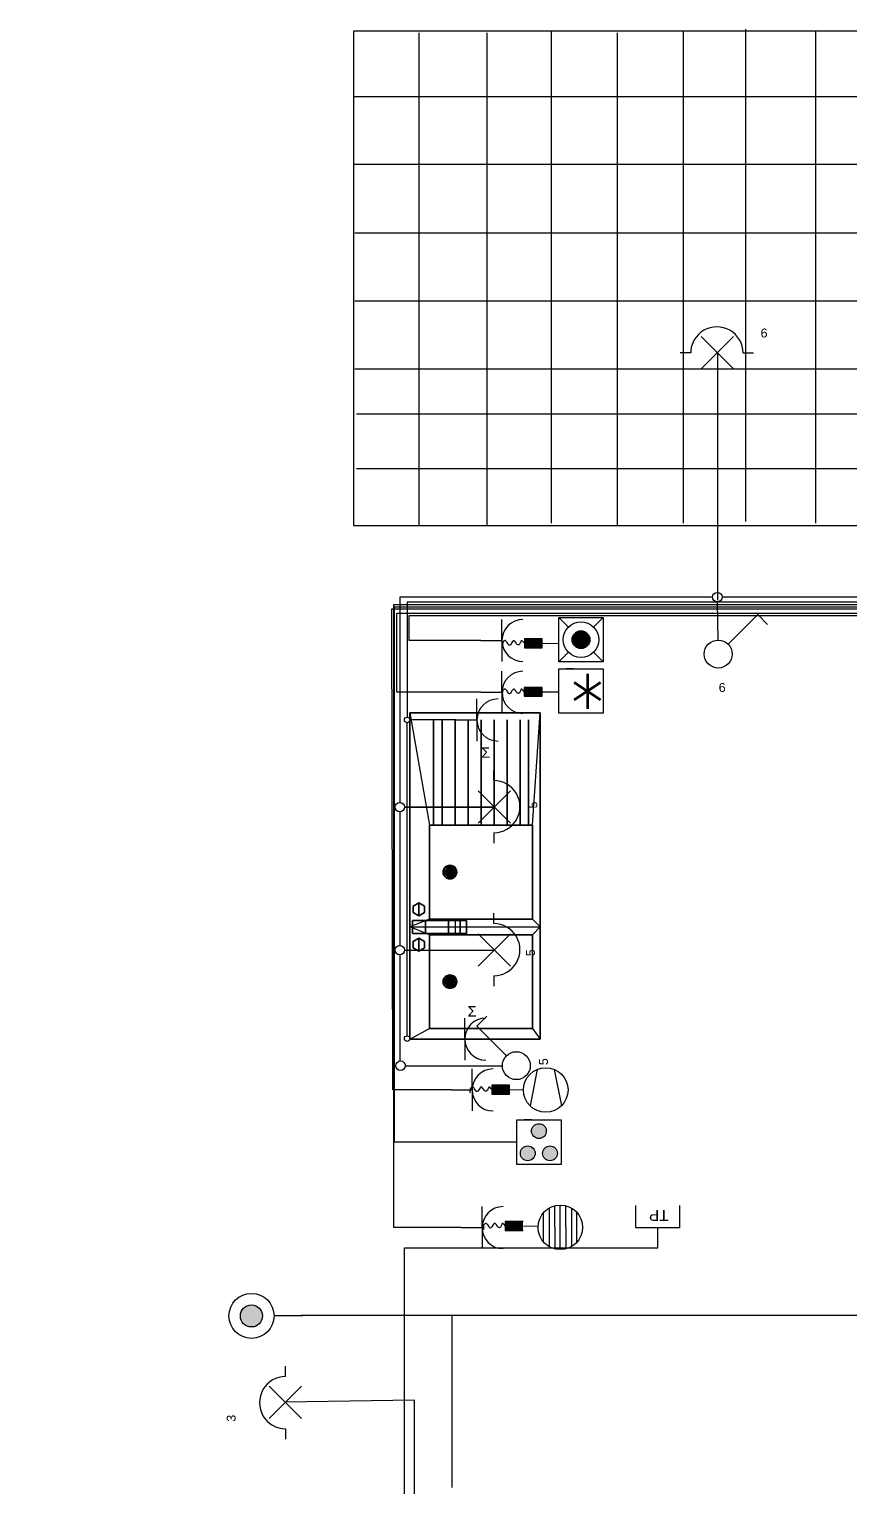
# Model space of a CAD drawing. Header units: millimetres. Extents: x 2744.1 to 2773.1, y 1487 to 1500.
# Drawn here: x 2754.21 to 2757.71, y 1493.23 to 1499.43 of the extents above; entities that cross this region are included whole.
import ezdxf

# ---------------------------------------------------------------- set-up
doc = ezdxf.new("R2010")
doc.units = ezdxf.units.MM
doc.linetypes.add('ACAD_ISO10W100', pattern=[18, 12, -3, 0, -3])
doc.linetypes.add('DASHDOT', pattern=[25.4, 12.7, -6.35, 0, -6.35])
for name, color, linetype in [('Γραμμές Κουδουνιών-Κλειδαριάς', 190, 'Continuous'), ('Γραμμές Λευκών Συσκευών', 1, 'Continuous'), ('Γραμμές Παροχή', 11, 'Continuous'), ('Γραμμές Ρευματοδοτών', 3, 'Continuous'), ('Γραμμές Τηλεφώνου', 30, 'DASHDOT'), ('Γραμμές Φωτισμού', 5, 'Continuous'), ('ΕΠΙΠΛΑ', 254, 'Continuous'), ('συμβολα', 254, 'Continuous')]:
    doc.layers.add(name, color=color, linetype=linetype)
doc.styles.get("Standard").update_dxf_attribs({"font": 'arial.ttf'})
doc.styles.add('TXT', font='romans.shx')
pattern_1 = [(0, (0, 0), (0, 6.985), [5.08, -1.905]), (90, (0, 0), (-6.985, 4e-16), [5.08, -1.905])]

msp = doc.modelspace()

# ---------------------------------------------------------------- hatches: boundary and pattern name
at = {"layer": 'Γραμμές Κουδουνιών-Κλειδαριάς', "ltscale": 2}
h = msp.add_hatch(color=256, dxfattribs=at)
h.dxf.hatch_style = 1
edge = h.paths.add_edge_path()
edge.add_arc((2755.1589, 1493.9601), 0.0469, 0, 360)
at = {"layer": 'Γραμμές Λευκών Συσκευών', "linetype": 'Continuous'}
msp.add_hatch(color=256, dxfattribs=at).paths.add_polyline_path([(2756.5212, 1496.8329, 1), (2756.5968, 1496.8329, 1)])
at = {"layer": 'Γραμμές Λευκών Συσκευών'}
for points in [[(2756.3183, 1496.8365), (2756.3183, 1496.7988), (2756.3939, 1496.7988), (2756.3939, 1496.8365)], [(2756.318, 1496.6305), (2756.318, 1496.5927), (2756.3936, 1496.5927), (2756.3936, 1496.6305)], [(2756.1803, 1494.9402), (2756.1803, 1494.9024), (2756.2559, 1494.9024), (2756.2559, 1494.9402)], [(2756.2375, 1494.3605), (2756.2375, 1494.3228), (2756.313, 1494.3228), (2756.313, 1494.3605)]]:
    msp.add_hatch(color=256, dxfattribs=at).paths.add_polyline_path(points)
h = msp.add_hatch(dxfattribs=at)
h.set_pattern_fill('ANGLE', color=3)
h.set_pattern_definition(pattern_1)
h.paths.add_polyline_path([(2759.6036, 1494.9594, 1), (2759.5799, 1494.9594, 1)])
h.paths.add_polyline_path([(2755.8316, 1495.1428, 0.810806), (2755.8089, 1495.138, 0.92603), (2755.8325, 1495.1362), (2755.8316, 1495.1362)])
h.paths.add_polyline_path([(2754.2144, 1492.6229, 1), (2754.2381, 1492.6229, 1)])
h.paths.add_polyline_path([(2755.7618, 1489.2149, 1), (2755.7216, 1489.2149, 1)])
h = msp.add_hatch(dxfattribs=at)
h.set_pattern_fill('ANGLE', color=5)
h.set_pattern_definition(pattern_1)
h.paths.add_polyline_path([(2755.7725, 1495.0231, 1), (2755.8127, 1495.0231, 1)])
at = {"layer": 'Γραμμές Λευκών Συσκευών', "linetype": 'Continuous'}
h = msp.add_hatch(color=256, dxfattribs=at)
h.paths.add_polyline_path([(2756.4117, 1494.7452, 1), (2756.3487, 1494.7452, 1)])
h.paths.add_polyline_path([(2756.4589, 1494.6507, 1), (2756.3959, 1494.6507, 1)])
h.paths.add_polyline_path([(2756.3014, 1494.6507, 1), (2756.3644, 1494.6507, 1)])
at = {"layer": 'Γραμμές Παροχή'}
h = msp.add_hatch(dxfattribs=at)
h.set_pattern_fill('ANGLE', color=3)
h.set_pattern_definition(pattern_1)
h.paths.add_polyline_path([(2755.8316, 1496.4967, 0.810806), (2755.8089, 1496.4919, 0.810806), (2755.8316, 1496.4872)])
at = {"layer": 'Γραμμές Τηλεφώνου'}
h = msp.add_hatch(dxfattribs=at)
h.set_pattern_fill('ANGLE', color=5)
h.set_pattern_definition(pattern_1)
h.paths.add_polyline_path([(2755.7689, 1496.1217, 1), (2755.8091, 1496.1217, 1)])
h = msp.add_hatch(dxfattribs=at)
h.set_pattern_fill('ANGLE', color=5)
h.set_pattern_definition(pattern_1)
h.paths.add_polyline_path([(2755.7689, 1495.5141, 1), (2755.8091, 1495.5141, 1)])
at = {"layer": 'Γραμμές Φωτισμού'}
h = msp.add_hatch(dxfattribs=at)
h.set_pattern_fill('ANGLE', color=5)
h.set_pattern_definition([(0, (-2.183, 2.9116), (0, 6.985), [5.08, -1.905]), (90, (-2.183, 2.9116), (-6.985, 4e-16), [5.08, -1.905])])
h.paths.add_polyline_path([(2757.1182, 1497.0138, 1), (2757.1584, 1497.0138, 1)])
h = msp.add_hatch(dxfattribs=at)
h.set_pattern_fill('ANGLE', color=5)
h.set_pattern_definition([(0, (-3.338, 2.155), (0, 6.985), [5.08, -1.905]), (90, (-3.338, 2.155), (-6.985, 4e-16), [5.08, -1.905])])
h.paths.add_polyline_path([(2755.7689, 1496.1217, 1), (2755.8091, 1496.1217, 1)])
h = msp.add_hatch(dxfattribs=at)
h.set_pattern_fill('ANGLE', color=5)
h.set_pattern_definition([(0, (-4.0855, 1.601), (0, 6.985), [5.08, -1.905]), (90, (-4.0855, 1.601), (-6.985, 4e-16), [5.08, -1.905])])
h.paths.add_polyline_path([(2755.8091, 1495.5141, 1), (2755.7689, 1495.5141, 1)])

# ---------------------------------------------------------------- linework, layer by layer
at = {"layer": 'Γραμμές Κουδουνιών-Κλειδαριάς'}
for p, q in [((2755.3768, 1493.9601), (2755.2547, 1493.9601)), ((2759.4438, 1493.9621), (2755.3683, 1493.9621)), ((2756.0107, 1493.9615), (2756.0107, 1493.2304))]:
    msp.add_line(p, q, dxfattribs=at)
for radius in [0.0958, 0.0469]:
    msp.add_circle((2755.1589, 1493.9601), radius, dxfattribs=at)
at = {"layer": 'Γραμμές Λευκών Συσκευών'}
for p, q in [((2755.7596, 1494.92), (2755.7549, 1496.9637, 8.358)), ((2755.7549, 1496.9637, 8.358), (2759.6538, 1496.9637, 8.358)), ((2755.7634, 1494.3363), (2755.7634, 1496.9822)), ((2755.7634, 1496.9822), (2759.6599, 1496.9822)), ((2755.7668, 1494.6979), (2755.7668, 1496.9721)), ((2755.7668, 1496.9721), (2759.6481, 1496.9721)), ((2755.7765, 1496.6093, -0.0668), (2755.7765, 1496.9453, -0.0668)), ((2755.7765, 1496.9453, -0.0668), (2759.6415, 1496.9453, -0.0668)), ((2755.8292, 1496.8294), (2755.8292, 1496.9358)), ((2755.8292, 1496.9358), (2759.6332, 1496.9358)), ((2756.223, 1496.8294), (2756.223, 1496.9188)), ((2755.9569, 1496.8294), (2755.8292, 1496.8294)), ((2756.1335, 1496.8294), (2756.223, 1496.8294)), ((2756.223, 1496.8294), (2756.223, 1496.7399)), ((2756.3939, 1496.8365, 0.3141), (2756.3183, 1496.8365, 0.3141)), ((2756.3183, 1496.8365, 0.3141), (2756.3183, 1496.7988, 0.3141)), ((2756.3939, 1496.7988, 0.3141), (2756.3939, 1496.8365, 0.3141)), ((2756.3183, 1496.7988, 0.3141), (2756.3939, 1496.7988, 0.3141)), ((2756.223, 1496.6093, -1.44), (2756.223, 1496.6988, -1.44)), ((2756.3936, 1496.6305, 1.7541), (2756.318, 1496.6305, 1.7541)), ((2756.318, 1496.6305, 1.7541), (2756.318, 1496.5927, 1.7541)), ((2756.3936, 1496.5927, 1.7541), (2756.3936, 1496.6305, 1.7541)), ((2755.9752, 1496.6093, -1.44), (2755.7765, 1496.6093, -0.0668)), ((2756.1335, 1496.6093, -1.44), (2756.223, 1496.6093, -1.44)), ((2756.223, 1496.6093, -1.44), (2756.223, 1496.5199, -1.44)), ((2756.318, 1496.5927, 1.7541), (2756.3936, 1496.5927, 1.7541)), ((2756.0962, 1494.92), (2756.0962, 1495.0094)), ((2755.8134, 1494.92), (2755.7596, 1494.92)), ((2756.0068, 1494.92), (2756.0962, 1494.92)), ((2756.0962, 1494.92), (2756.0962, 1494.8306)), ((2756.2559, 1494.9402, -1.1259), (2756.1803, 1494.9402, -1.1259)), ((2756.1803, 1494.9402, -1.1259), (2756.1803, 1494.9024, -1.1259)), ((2756.1803, 1494.9024, -1.1259), (2756.2559, 1494.9024, -1.1259)), ((2756.2559, 1494.9024, -1.1259), (2756.2559, 1494.9402, -1.1259)), ((2755.8399, 1494.6979), (2755.7668, 1494.6979)), ((2756.1387, 1494.3351), (2756.1387, 1494.4246)), ((2755.8561, 1494.3363), (2755.7634, 1494.3363)), ((2756.0493, 1494.3351), (2756.1387, 1494.3351)), ((2756.1387, 1494.3351), (2756.1387, 1494.2457)), ((2756.313, 1494.3605, 0.3141), (2756.2375, 1494.3605, 0.3141)), ((2756.2375, 1494.3605, 0.3141), (2756.2375, 1494.3228, 0.3141)), ((2756.2375, 1494.3228, 0.3141), (2756.313, 1494.3228, 0.3141))]:
    msp.add_line(p, q, dxfattribs=at)
at = {"layer": 'Γραμμές Λευκών Συσκευών', "linetype": 'Continuous'}
for p, q in [((2756.4645, 1496.9274, -1.44), (2756.6535, 1496.9274, -1.44)), ((2756.4645, 1496.7384, -1.44), (2756.4645, 1496.9274, -1.44)), ((2756.4645, 1496.9274, -1.44), (2756.5055, 1496.8863, -1.44)), ((2756.5905, 1496.9274, -1.44), (2756.622, 1496.9274, -1.44)), ((2756.6535, 1496.9274, -1.44), (2756.6124, 1496.8863, -1.44)), ((2756.6535, 1496.9274, -1.44), (2756.6535, 1496.7384, -1.44)), ((2756.4645, 1496.8329, -1.44), (2756.4645, 1496.8801, -1.44)), ((2756.4528, 1496.8163, 1.44), (2756.4528, 1496.8163, 1.44)), ((2756.4645, 1496.8329, -1.44), (2756.4645, 1496.8329, -1.44)), ((2756.4645, 1496.7384, -1.44), (2756.5055, 1496.7794, -1.44)), ((2756.6535, 1496.7384, -1.44), (2756.4645, 1496.7384, -1.44)), ((2756.6535, 1496.7384, -1.44), (2756.6124, 1496.7794, -1.44)), ((2756.4645, 1496.7095, -1.44), (2756.6535, 1496.7095, -1.44)), ((2756.4645, 1496.5205, -1.44), (2756.4645, 1496.7095, -1.44)), ((2756.5275, 1496.7095, -1.44), (2756.496, 1496.7095, -1.44)), ((2756.5905, 1496.7095, -1.44), (2756.622, 1496.7095, -1.44)), ((2756.6535, 1496.7095, -1.44), (2756.6535, 1496.5205, -1.44)), ((2756.4642, 1496.6268), (2756.4642, 1496.6268)), ((2756.4645, 1496.615, -1.44), (2756.4645, 1496.6623, -1.44)), ((2756.4645, 1496.615, -1.44), (2756.4645, 1496.615, -1.44)), ((2756.4525, 1496.6102, 2.88), (2756.4525, 1496.6102, 2.88)), ((2756.6535, 1496.5205, -1.44), (2756.4645, 1496.5205, -1.44)), ((2756.3148, 1494.92), (2756.3148, 1494.92)), ((2756.2857, 1494.7924), (2756.4747, 1494.7924)), ((2756.2857, 1494.6034), (2756.2857, 1494.7924)), ((2756.3487, 1494.7924), (2756.3172, 1494.7924)), ((2756.4117, 1494.7924), (2756.4432, 1494.7924)), ((2756.4747, 1494.7924), (2756.4747, 1494.6034)), ((2756.2857, 1494.6979), (2756.1901, 1494.6979)), ((2756.2857, 1494.6979), (2756.2857, 1494.7452)), ((2756.2857, 1494.6979), (2756.2857, 1494.6979)), ((2756.4747, 1494.6034), (2756.2857, 1494.6034)), ((2756.3765, 1494.3363), (2756.3765, 1494.3363)), ((2756.4298, 1494.3403, 1.44), (2756.4298, 1494.3403, 1.44))]:
    msp.add_line(p, q, dxfattribs=at)
at = {"layer": 'Γραμμές Λευκών Συσκευών', "ltscale": 0.3}
for p, q in [((2756.1335, 1496.8294), (2755.9569, 1496.8294)), ((2756.3939, 1496.8176, 0.3141), (2756.4645, 1496.8171, -1.44)), ((2756.1335, 1496.6093, -1.44), (2755.9752, 1496.6093, -1.44)), ((2756.3936, 1496.6116, 1.7541), (2756.4642, 1496.6111)), ((2756.0068, 1494.92), (2755.8134, 1494.92)), ((2756.2559, 1494.9213, -1.1259), (2756.3148, 1494.9208)), ((2756.1901, 1494.6979), (2755.8399, 1494.6979)), ((2756.471, 1494.2418), (2756.471, 1494.4308)), ((2756.0493, 1494.3351), (2755.8561, 1494.3363)), ((2756.3154, 1494.3417, 0.3141), (2756.3767, 1494.343))]:
    msp.add_line(p, q, dxfattribs=at)
at = {"layer": 'Γραμμές Λευκών Συσκευών', "linetype": 'ACAD_ISO10W100', "ltscale": 0.1}
for p, q in [((2756.3732, 1495.0073), (2756.3425, 1494.8532)), ((2756.4455, 1495.0073), (2756.4761, 1494.8532)), ((2756.4001, 1494.2738), (2756.4001, 1494.3988)), ((2756.4237, 1494.4181), (2756.4237, 1494.2544)), ((2756.4473, 1494.3364), (2756.4473, 1494.4278)), ((2756.4946, 1494.3375), (2756.4946, 1494.4278)), ((2756.5182, 1494.4181), (2756.5182, 1494.2544)), ((2756.5418, 1494.2737), (2756.5418, 1494.3988)), ((2756.4473, 1494.3364), (2756.4473, 1494.2448)), ((2756.4946, 1494.3375), (2756.4946, 1494.2448))]:
    msp.add_line(p, q, dxfattribs=at)
at = {"layer": 'Γραμμές Λευκών Συσκευών', "linetype": 'Continuous'}
for centre, radius in [((2756.559, 1496.8329, -1.44), 0.0756), ((2756.559, 1496.8329, -1.44), 0.0378), ((2756.4093, 1494.92), 0.0945), ((2756.3802, 1494.7452), 0.0315), ((2756.3329, 1494.6507), 0.0315), ((2756.4274, 1494.6507), 0.0315), ((2756.471, 1494.3363), 0.0945)]:
    msp.add_circle(centre, radius, dxfattribs=at)
at = {"layer": 'Γραμμές Λευκών Συσκευών'}
for centre in [(2756.3124, 1496.8294), (2756.3124, 1496.6093, -1.44), (2756.1857, 1494.92), (2756.2281, 1494.3351)]:
    msp.add_arc(centre, 0.0894, 90, 270, dxfattribs=at)
for points in [[(2756.3183, 1496.8176, 0.3141), (2756.3054, 1496.8283, 0.3141), (2756.3012, 1496.8192, 0.3141), (2756.2933, 1496.8107, 0.3141), (2756.283, 1496.8192, 0.3141), (2756.2729, 1496.8293, 0.3141), (2756.2631, 1496.8168, 0.3141), (2756.2552, 1496.8092, 0.3141), (2756.2449, 1496.8211, 0.3141), (2756.2349, 1496.8293, 0.3141), (2756.2262, 1496.8198, 0.3141), (2756.2262, 1496.8035, 0.3141)], [(2756.318, 1496.6116, 1.7541), (2756.3051, 1496.6223, 1.7541), (2756.3009, 1496.6132, 1.7541), (2756.293, 1496.6046, 1.7541), (2756.2827, 1496.6132, 1.7541), (2756.2726, 1496.6232, 1.7541), (2756.2628, 1496.6107, 1.7541), (2756.2549, 1496.6032, 1.7541), (2756.2446, 1496.615, 1.7541), (2756.2346, 1496.6232, 1.7541), (2756.2259, 1496.6138, 1.7541), (2756.2259, 1496.5974, 1.7541)], [(2756.1803, 1494.9213, -1.1259), (2756.1674, 1494.932, -1.1259), (2756.1632, 1494.9229, -1.1259), (2756.1553, 1494.9144, -1.1259), (2756.145, 1494.9229, -1.1259), (2756.1349, 1494.933, -1.1259), (2756.1251, 1494.9205, -1.1259), (2756.1172, 1494.9129, -1.1259), (2756.1069, 1494.9247, -1.1259), (2756.0969, 1494.933, -1.1259), (2756.0881, 1494.9235, -1.1259), (2756.0881, 1494.9072, -1.1259)], [(2756.2375, 1494.3417, 0.3141), (2756.2246, 1494.3523, 0.3141), (2756.2203, 1494.3433, 0.3141), (2756.2125, 1494.3347, 0.3141), (2756.2022, 1494.3433, 0.3141), (2756.192, 1494.3533, 0.3141), (2756.1822, 1494.3408, 0.3141), (2756.1744, 1494.3332, 0.3141), (2756.1641, 1494.3451, 0.3141), (2756.154, 1494.3533, 0.3141), (2756.1453, 1494.3439, 0.3141), (2756.1453, 1494.3275, 0.3141)]]:
    msp.add_spline(points, degree=3, dxfattribs=at)
at = {"layer": 'Γραμμές Ρευματοδοτών'}
for p, q in [((2755.8207, 1496.9933), (2759.5917, 1496.9933)), ((2755.8207, 1496.9933), (2755.8207, 1496.5038)), ((2756.1169, 1496.4919), (2756.1169, 1496.5814)), ((2756.0275, 1496.4919), (2755.8326, 1496.4919)), ((2756.0275, 1496.4919), (2756.1169, 1496.4919)), ((2756.1169, 1496.4919), (2756.1169, 1496.4025)), ((2755.8207, 1495.1499), (2755.8207, 1496.4801)), ((2756.0652, 1495.1362), (2756.0652, 1495.2256)), ((2755.8326, 1495.1379), (2755.9758, 1495.1362)), ((2755.9758, 1495.1362), (2756.0652, 1495.1362)), ((2756.0652, 1495.1362), (2756.0652, 1495.0468))]:
    msp.add_line(p, q, dxfattribs=at)
for centre in [(2755.8207, 1496.4919), (2755.8207, 1495.138)]:
    msp.add_circle(centre, 0.0119, dxfattribs=at)
for centre in [(2756.2064, 1496.4919), (2756.1546, 1495.1362)]:
    msp.add_arc(centre, 0.0894, 90, 270, dxfattribs=at)
at = {"layer": 'Γραμμές Τηλεφώνου'}
for p, q in [((2756.7919, 1494.3819), (2756.7919, 1494.4286)), ((2756.9785, 1494.3353), (2756.9785, 1494.4286)), ((2756.7919, 1494.3353), (2756.7919, 1494.3819)), ((2756.7919, 1494.3353), (2756.9785, 1494.3353)), ((2756.8852, 1494.2494), (2756.8852, 1494.3353)), ((2755.8088, 1492.8819), (2755.8088, 1494.2494)), ((2755.8088, 1494.2494), (2756.8852, 1494.2494))]:
    msp.add_line(p, q, dxfattribs=at)
at = {"layer": 'Γραμμές Φωτισμού'}
for p, q in [((2757.0697, 1498.1216), (2757.2069, 1497.9844)), ((2757.2069, 1498.1216), (2757.0697, 1497.9844)), ((2757.0252, 1498.0511), (2756.9808, 1498.0511)), ((2757.1383, 1498.053), (2757.1383, 1497.5166)), ((2757.2475, 1498.0511), (2757.292, 1498.0511)), ((2757.1383, 1497.5166), (2757.1383, 1497.0002)), ((2757.1182, 1497.0138), (2755.789, 1497.0138)), ((2755.789, 1497.0138), (2755.789, 1496.1417)), ((2757.1419, 1496.8313), (2757.1388, 1496.9937)), ((2759.4208, 1497.0138), (2757.1584, 1497.0138)), ((2757.1839, 1496.8139), (2757.31, 1496.9399)), ((2757.31, 1496.9399), (2757.3519, 1496.8979)), ((2756.1884, 1496.2347, 0.0055), (2756.1884, 1496.2792, 0.0055)), ((2756.2589, 1496.1902, 0.0055), (2756.1217, 1496.0531, 0.0055)), ((2756.2589, 1496.0531, 0.0055), (2756.1217, 1496.1902, 0.0055)), ((2755.8091, 1496.1217, 0.0003), (2756.1903, 1496.1217, 0.0055)), ((2756.1903, 1496.1217, 0.0055), (2755.8091, 1496.1217)), ((2755.789, 1496.1016), (2755.789, 1495.5342)), ((2756.1884, 1496.0124, 0.0055), (2756.1884, 1495.968, 0.0055)), ((2756.1884, 1495.6271, 0.0055), (2756.1884, 1495.6716, 0.0055)), ((2756.2589, 1495.5827, 0.0055), (2756.1217, 1495.4455, 0.0055)), ((2756.2589, 1495.4455, 0.0055), (2756.1217, 1495.5827, 0.0055)), ((2755.8091, 1495.5141), (2756.1903, 1495.5141, 0.0055)), ((2755.789, 1495.494), (2755.789, 1495.0429)), ((2756.1884, 1495.4049, 0.0055), (2756.1884, 1495.3604, 0.0055)), ((2756.1163, 1495.1912), (2756.1583, 1495.2331)), ((2756.2423, 1495.0651), (2756.1163, 1495.1912)), ((2755.8127, 1495.0231), (2756.2249, 1495.0231)), ((2755.3041, 1493.7026, 0.0055), (2755.3041, 1493.7471, 0.0055)), ((2755.2336, 1493.5248, 0.0055), (2755.3708, 1493.662, 0.0055)), ((2755.2336, 1493.662, 0.0055), (2755.3708, 1493.5248, 0.0055)), ((2755.8518, 1493.6016), (2755.3022, 1493.5934, 0.0055)), ((2755.8518, 1492.8738), (2755.8518, 1493.6016)), ((2755.3041, 1493.4803, 0.0055), (2755.3041, 1493.4359, 0.0055))]:
    msp.add_line(p, q, dxfattribs=at)
for centre, radius in [((2757.1383, 1497.0138), 0.0201), ((2757.1419, 1496.7719), 0.0594), ((2755.789, 1496.1217), 0.0201), ((2755.789, 1495.5141), 0.0201), ((2756.2843, 1495.0231), 0.0594), ((2755.7926, 1495.0231), 0.0201)]:
    msp.add_circle(centre, radius, dxfattribs=at)
for centre, start, end in [((2757.1364, 1498.0511), 359.99999, 180.00001), ((2756.1884, 1496.1236, 0.0055), 269.99999, 90.00001), ((2756.1884, 1495.516, 0.0055), 269.99999, 90.00001), ((2755.3041, 1493.5915, 0.0055), 89.99999, 270.00001)]:
    msp.add_arc(centre, 0.1111, start, end, dxfattribs=at)
at = {"layer": 'ΕΠΙΠΛΑ', "ltscale": 0.3}
for p, q in [((2755.8705, 1499.4107), (2755.8705, 1497.3193)), ((2756.1593, 1499.4107), (2756.1593, 1497.3193)), ((2756.4321, 1499.4187), (2756.4321, 1497.3274)), ((2756.7129, 1499.4107), (2756.7129, 1497.3193)), ((2756.9937, 1499.4187), (2756.9937, 1497.3274)), ((2757.2584, 1499.4268), (2757.2584, 1497.3354)), ((2757.5553, 1499.4187), (2757.5553, 1497.3274)), ((2755.5956, 1499.1409), (2764.9276, 1499.1409)), ((2755.5956, 1498.8536), (2764.9276, 1498.8536)), ((2755.5977, 1498.5614), (2764.9296, 1498.5614)), ((2755.5977, 1498.2729), (2764.9296, 1498.2729)), ((2755.5977, 1497.9844), (2764.9296, 1497.9844)), ((2755.6057, 1497.7921), (2764.9377, 1497.7921)), ((2755.6057, 1497.5597), (2764.9377, 1497.5597))]:
    msp.add_line(p, q, dxfattribs=at)
msp.add_lwpolyline([(2755.5918, 1497.3181), (2764.925, 1497.3181), (2764.925, 1499.4184), (2755.5918, 1499.4184)], close=True, dxfattribs=at)
at = {"layer": 'ΕΠΙΠΛΑ', "color": 0, "linetype": 'ByBlock', "lineweight": -2}
for points in [[(2755.8316, 1496.5217), (2755.8316, 1496.5217, 0.0055), (2756.3858, 1496.5217, 0.0055), (2756.3858, 1496.5217)], [(2755.8316, 1495.1362), (2755.8316, 1495.1362, 0.0055), (2755.8316, 1496.5217, 0.0055), (2755.8316, 1496.5217)], [(2756.3858, 1496.5217), (2756.3858, 1496.5217, 0.0055), (2756.3858, 1495.1362, 0.0055), (2756.3858, 1495.1362)], [(2755.9147, 1496.0451, -0.1995), (2755.9147, 1495.6461, -0.1995), (2756.3525, 1495.6461, -0.1995), (2756.3525, 1496.0451, -0.1995)], [(2755.9147, 1495.6461, -0.1995), (2755.9147, 1496.0451, -0.1995), (2755.9147, 1496.0451, 0.0055), (2755.9147, 1495.6461, 0.0055)], [(2755.9147, 1496.0451, -0.1995), (2756.3525, 1496.0451, -0.1995), (2756.3525, 1496.0451, 0.0055), (2755.9147, 1496.0451, 0.0055)], [(2756.3525, 1496.0451, -0.1995), (2756.3525, 1495.6461, -0.1995), (2756.3525, 1495.6461, 0.0055), (2756.3525, 1496.0451, 0.0055)], [(2755.8706, 1495.7153, 0.061), (2755.8466, 1495.7015, 0.061), (2755.8466, 1495.6737, 0.061), (2755.8706, 1495.6599, 0.061)], [(2755.8466, 1495.7015, 0.0055), (2755.8466, 1495.7015, 0.061), (2755.8706, 1495.7153, 0.061), (2755.8706, 1495.7153, 0.0055)], [(2755.8466, 1495.6737, 0.0055), (2755.8466, 1495.6737, 0.061), (2755.8466, 1495.7015, 0.061), (2755.8466, 1495.7015, 0.0055)], [(2755.8706, 1495.6599, 0.061), (2755.8946, 1495.6737, 0.061), (2755.8946, 1495.7015, 0.061), (2755.8706, 1495.7153, 0.061)], [(2755.8706, 1495.7153, 0.0055), (2755.8706, 1495.7153, 0.061), (2755.8946, 1495.7015, 0.061), (2755.8946, 1495.7015, 0.0055)], [(2755.8946, 1495.7015, 0.0055), (2755.8946, 1495.7015, 0.061), (2755.8946, 1495.6737, 0.061), (2755.8946, 1495.6737, 0.0055)], [(2755.8426, 1495.6403, 0.0055), (2755.8981, 1495.6403, 0.0055), (2755.8981, 1495.5848, 0.0055), (2755.8426, 1495.5848, 0.0055)], [(2755.8426, 1495.6403, 0.0333), (2755.8981, 1495.6403, 0.0333), (2755.8981, 1495.6403, 0.0055), (2755.8426, 1495.6403, 0.0055)], [(2755.8426, 1495.5848, 0.0055), (2755.8426, 1495.5848, 0.0333), (2755.8426, 1495.6403, 0.0333), (2755.8426, 1495.6403, 0.0055)], [(2755.8426, 1495.6403, 0.0333), (2755.9964, 1495.6403, 0.1729), (2756.0241, 1495.6403, 0.1452), (2755.8981, 1495.6403, 0.0333)], [(2755.9964, 1495.5848, 0.1729), (2755.9964, 1495.6403, 0.1729), (2755.8426, 1495.6403, 0.0333), (2755.8426, 1495.5848, 0.0333)], [(2755.8706, 1495.6599, 0.0055), (2755.8706, 1495.6599, 0.061), (2755.8466, 1495.6737, 0.061), (2755.8466, 1495.6737, 0.0055)], [(2755.8946, 1495.6737, 0.0055), (2755.8946, 1495.6737, 0.061), (2755.8706, 1495.6599, 0.061), (2755.8706, 1495.6599, 0.0055)], [(2755.8981, 1495.6403, 0.0333), (2755.8981, 1495.5848, 0.0333), (2755.8981, 1495.5848, 0.0055), (2755.8981, 1495.6403, 0.0055)], [(2755.8981, 1495.5848, 0.0333), (2755.8981, 1495.6403, 0.0333), (2756.0241, 1495.6403, 0.1452), (2756.0241, 1495.5848, 0.1452)], [(2756.3525, 1495.6461, -0.1995), (2755.9147, 1495.6461, -0.1995), (2755.9147, 1495.6461, 0.0055), (2756.3525, 1495.6461, 0.0055)], [(2755.9964, 1495.6403, 0.1729), (2755.9964, 1495.5848, 0.1729), (2756.046, 1495.5848, 0.1729), (2756.046, 1495.6403, 0.1729)], [(2756.0241, 1495.6403, 0.1452), (2756.0241, 1495.6403, 0.1452), (2755.9964, 1495.6403, 0.1729), (2756.046, 1495.6403, 0.1729)], [(2756.0722, 1495.6403, 0.1452), (2756.0241, 1495.6403, 0.1452), (2756.046, 1495.6403, 0.1729), (2756.0722, 1495.6403, 0.1563)], [(2756.0722, 1495.6403, 0.1563), (2756.046, 1495.6403, 0.1729), (2756.046, 1495.5848, 0.1729), (2756.0722, 1495.5848, 0.1563)], [(2756.0722, 1495.6403, 0.1563), (2756.0722, 1495.5848, 0.1563), (2756.0722, 1495.5848, 0.1452), (2756.0722, 1495.6403, 0.1452)], [(2755.8981, 1495.5848, 0.0333), (2755.8426, 1495.5848, 0.0333), (2755.8426, 1495.5848, 0.0055), (2755.8981, 1495.5848, 0.0055)], [(2755.8706, 1495.5652, 0.061), (2755.8466, 1495.5514, 0.061), (2755.8466, 1495.5237, 0.061), (2755.8706, 1495.5098, 0.061)], [(2755.8466, 1495.5514, 0.0055), (2755.8466, 1495.5514, 0.061), (2755.8706, 1495.5652, 0.061), (2755.8706, 1495.5652, 0.0055)], [(2755.8706, 1495.5652, 0.061), (2755.8706, 1495.5098, 0.061), (2755.8946, 1495.5237, 0.061), (2755.8946, 1495.5514, 0.061)], [(2755.8706, 1495.5652, 0.0055), (2755.8706, 1495.5652, 0.061), (2755.8946, 1495.5514, 0.061), (2755.8946, 1495.5514, 0.0055)], [(2755.9147, 1495.5795, -0.1995), (2755.9147, 1495.1805, -0.1995), (2756.3525, 1495.1805, -0.1995), (2756.3525, 1495.5795, -0.1995)], [(2755.9147, 1495.1805, -0.1995), (2755.9147, 1495.5795, -0.1995), (2755.9147, 1495.5795, 0.0055), (2755.9147, 1495.1805, 0.0055)], [(2755.9147, 1495.5795, -0.1995), (2756.3525, 1495.5795, -0.1995), (2756.3525, 1495.5795, 0.0055), (2755.9147, 1495.5795, 0.0055)], [(2756.046, 1495.5848, 0.1729), (2756.0241, 1495.5848, 0.1452), (2756.0722, 1495.5848, 0.1452), (2756.0722, 1495.5848, 0.1563)], [(2756.3525, 1495.5795, -0.1995), (2756.3525, 1495.1805, -0.1995), (2756.3525, 1495.1805, 0.0055), (2756.3525, 1495.5795, 0.0055)], [(2755.8466, 1495.5237, 0.0055), (2755.8466, 1495.5237, 0.061), (2755.8466, 1495.5514, 0.061), (2755.8466, 1495.5514, 0.0055)], [(2755.8706, 1495.5098, 0.0055), (2755.8706, 1495.5098, 0.061), (2755.8466, 1495.5237, 0.061), (2755.8466, 1495.5237, 0.0055)], [(2755.8946, 1495.5237, 0.0055), (2755.8946, 1495.5237, 0.061), (2755.8706, 1495.5098, 0.061), (2755.8706, 1495.5098, 0.0055)], [(2755.8946, 1495.5514, 0.0055), (2755.8946, 1495.5514, 0.061), (2755.8946, 1495.5237, 0.061), (2755.8946, 1495.5237, 0.0055)], [(2756.3858, 1495.1362), (2756.3858, 1495.1362, 0.0055), (2755.8316, 1495.1362, 0.0055), (2755.8316, 1495.1362)], [(2756.3525, 1495.1805, -0.1995), (2755.9147, 1495.1805, -0.1995), (2755.9147, 1495.1805, 0.0055), (2756.3525, 1495.1805, 0.0055)]]:
    msp.add_3dface(points, dxfattribs=at)
for points, invisible_edges in [([(2755.8426, 1495.5848, 0.0333), (2755.8981, 1495.5848, 0.0333), (2756.046, 1495.5848, 0.1729), (2755.9964, 1495.5848, 0.1729)], 2), ([(2755.8981, 1495.5848, 0.0333), (2755.8981, 1495.5848, 0.0333), (2756.0241, 1495.5848, 0.1452), (2756.046, 1495.5848, 0.1729)], 8)]:
    msp.add_3dface(points, dxfattribs=dict(at, invisible_edges=invisible_edges))

# ---------------------------------------------------------------- texts
at = {"layer": 'Γραμμές Λευκών Συσκευών', "linetype": 'Continuous', "insert": (2756.4971, 1496.6882, -1.44), "char_height": 0.2598, "width": 0.226051, "attachment_point": 1, "style": 'TXT'}
msp.add_mtext('*', dxfattribs=at)
at = {"layer": 'Γραμμές Ρευματοδοτών', "char_height": 0.044194, "width": 0.060496, "attachment_point": 1}
for insert in [(2756.1349, 1496.3754, 0.0055), (2756.0771, 1495.2761)]:
    msp.add_mtext('{\\fArial|b0|i0|c161|p34;Σ}', dxfattribs=dict(at, insert=insert))
at = {"layer": 'Γραμμές Τηλεφώνου'}
msp.add_text('TP', height=0.04665, rotation=180, dxfattribs=at).set_placement((2756.9309, 1494.4104))
at = {"layer": 'συμβολα', "char_height": 0.0379, "width": 0.294823, "attachment_point": 1}
for insert in [(2757.3221, 1498.1548), (2757.1441, 1496.6489)]:
    msp.add_mtext('6', dxfattribs=dict(at, insert=insert))
at = {"layer": 'συμβολα', "char_height": 0.0379, "width": 0.294823, "attachment_point": 1, "rotation": 90}
for s, insert in [('5', (2756.3355, 1496.1158, 0.0055)), ('5', (2756.3254, 1495.4883)), ('5', (2756.3806, 1495.0253)), ('3', (2755.0538, 1493.5104))]:
    msp.add_mtext(s, dxfattribs=dict(at, insert=insert))

# ---------------------------------------------------------------- meshes
at = {"layer": 'ΕΠΙΠΛΑ', "color": 0, "linetype": 'ByBlock', "lineweight": -2}
mesh = msp.add_polyface(dxfattribs=at)
corners = [(2755.8316, 1496.5217, 0.0055), (2755.9147, 1496.0451, 0.0055), (2756.3525, 1496.0451, 0.0055), (2756.3858, 1496.5217, 0.0055), (2755.9147, 1495.6461, 0.0055), (2755.8316, 1495.6128, 0.0055), (2756.3858, 1495.6128, 0.0055), (2756.3525, 1495.6461, 0.0055), (2756.3525, 1495.1805, 0.0055), (2756.3858, 1495.1362, 0.0055), (2756.3525, 1495.5795, 0.0055), (2755.9147, 1495.5795, 0.0055), (2755.8316, 1495.1362, 0.0055), (2755.9147, 1495.1805, 0.0055)]
mesh.append_faces([[corners[k] for k in face] for face in [(0, 1, 2, 3), (4, 5, 0, 1), (2, 3, 6, 7), (8, 9, 6, 10), (11, 5, 12, 13), (12, 13, 8, 9)]], dxfattribs={"vtx0": -1, "vtx2": -1, "color": 0})
mesh.append_faces([[corners[k] for k in face] for face in [(6, 7, 4, 5), (6, 10, 11, 5)]], dxfattribs={"vtx0": -1, "vtx2": -1, "vtx3": -1, "color": 0})
mesh = msp.add_polyface(dxfattribs=at)
corners = [(2755.9326, 1496.0451, 0.0055), (2755.9326, 1496.4919, 0.0055), (2755.9326, 1496.4919, 0.0055), (2755.9326, 1496.0451, 0.0055), (2755.9326, 1496.0451, 0.0055), (2755.9326, 1496.4919, 0.0055), (2755.9326, 1496.4919, 0.0055), (2755.9326, 1496.0451, 0.0055)]
mesh.append_faces([[corners[k] for k in face] for face in [(4, 7, 6, 5), (7, 3, 2, 6), (3, 0, 1, 2), (0, 4, 5, 1), (4, 0, 3, 7), (6, 2, 1, 5)]], dxfattribs={"color": 0})
mesh = msp.add_polyface(dxfattribs=at)
corners = [(2755.9686, 1496.0451, 0.0055), (2755.9686, 1496.4919, 0.0055), (2755.9686, 1496.4919, 0.0055), (2755.9686, 1496.0451, 0.0055), (2755.9686, 1496.0451, 0.0055), (2755.9686, 1496.4919, 0.0055), (2755.9686, 1496.4919, 0.0055), (2755.9686, 1496.0451, 0.0055)]
mesh.append_faces([[corners[k] for k in face] for face in [(4, 7, 6, 5), (7, 3, 2, 6), (3, 0, 1, 2), (0, 4, 5, 1), (4, 0, 3, 7), (6, 2, 1, 5)]], dxfattribs={"color": 0})
mesh = msp.add_polyface(dxfattribs=at)
corners = [(2756.024, 1496.0451, 0.0055), (2756.024, 1496.4919, 0.0055), (2756.024, 1496.4919, 0.0055), (2756.024, 1496.0451, 0.0055), (2756.024, 1496.0451, 0.0055), (2756.024, 1496.4919, 0.0055), (2756.024, 1496.4919, 0.0055), (2756.024, 1496.0451, 0.0055)]
mesh.append_faces([[corners[k] for k in face] for face in [(4, 7, 6, 5), (7, 3, 2, 6), (3, 0, 1, 2), (0, 4, 5, 1), (4, 0, 3, 7), (6, 2, 1, 5)]], dxfattribs={"color": 0})
mesh = msp.add_polyface(dxfattribs=at)
corners = [(2756.0794, 1496.0451, 0.0055), (2756.0794, 1496.4919, 0.0055), (2756.0794, 1496.4919, 0.0055), (2756.0794, 1496.0451, 0.0055), (2756.0794, 1496.0451, 0.0055), (2756.0794, 1496.4919, 0.0055), (2756.0794, 1496.4919, 0.0055), (2756.0794, 1496.0451, 0.0055)]
mesh.append_faces([[corners[k] for k in face] for face in [(4, 7, 6, 5), (7, 3, 2, 6), (3, 0, 1, 2), (0, 4, 5, 1), (4, 0, 3, 7), (6, 2, 1, 5)]], dxfattribs={"color": 0})
mesh = msp.add_polyface(dxfattribs=at)
corners = [(2756.1349, 1496.0451, 0.0055), (2756.1349, 1496.4919, 0.0055), (2756.1349, 1496.4919, 0.0055), (2756.1349, 1496.0451, 0.0055), (2756.1349, 1496.0451, 0.0055), (2756.1349, 1496.4919, 0.0055), (2756.1349, 1496.4919, 0.0055), (2756.1349, 1496.0451, 0.0055)]
mesh.append_faces([[corners[k] for k in face] for face in [(4, 7, 6, 5), (7, 3, 2, 6), (3, 0, 1, 2), (0, 4, 5, 1), (4, 0, 3, 7), (6, 2, 1, 5)]], dxfattribs={"color": 0})
mesh = msp.add_polyface(dxfattribs=at)
corners = [(2756.1903, 1496.0451, 0.0055), (2756.1903, 1496.4919, 0.0055), (2756.1903, 1496.4919, 0.0055), (2756.1903, 1496.0451, 0.0055), (2756.1903, 1496.0451, 0.0055), (2756.1903, 1496.4919, 0.0055), (2756.1903, 1496.4919, 0.0055), (2756.1903, 1496.0451, 0.0055)]
mesh.append_faces([[corners[k] for k in face] for face in [(4, 7, 6, 5), (7, 3, 2, 6), (3, 0, 1, 2), (0, 4, 5, 1), (4, 0, 3, 7), (6, 2, 1, 5)]], dxfattribs={"color": 0})
mesh = msp.add_polyface(dxfattribs=at)
corners = [(2756.2457, 1496.0451, 0.0055), (2756.2457, 1496.4919, 0.0055), (2756.2457, 1496.4919, 0.0055), (2756.2457, 1496.0451, 0.0055), (2756.2457, 1496.0451, 0.0055), (2756.2457, 1496.4919, 0.0055), (2756.2457, 1496.4919, 0.0055), (2756.2457, 1496.0451, 0.0055)]
mesh.append_faces([[corners[k] for k in face] for face in [(4, 7, 6, 5), (7, 3, 2, 6), (3, 0, 1, 2), (0, 4, 5, 1), (4, 0, 3, 7), (6, 2, 1, 5)]], dxfattribs={"color": 0})
mesh = msp.add_polyface(dxfattribs=at)
corners = [(2756.3011, 1496.0451, 0.0055), (2756.3011, 1496.4919, 0.0055), (2756.3011, 1496.4919, 0.0055), (2756.3011, 1496.0451, 0.0055), (2756.3011, 1496.0451, 0.0055), (2756.3011, 1496.4919, 0.0055), (2756.3011, 1496.4919, 0.0055), (2756.3011, 1496.0451, 0.0055)]
mesh.append_faces([[corners[k] for k in face] for face in [(4, 7, 6, 5), (7, 3, 2, 6), (3, 0, 1, 2), (0, 4, 5, 1), (4, 0, 3, 7), (6, 2, 1, 5)]], dxfattribs={"color": 0})
mesh = msp.add_polyface(dxfattribs=at)
corners = [(2756.3355, 1496.0451, 0.0055), (2756.3355, 1496.4919, 0.0055), (2756.3355, 1496.4919, 0.0055), (2756.3355, 1496.0451, 0.0055), (2756.3355, 1496.0451, 0.0055), (2756.3355, 1496.4919, 0.0055), (2756.3355, 1496.4919, 0.0055), (2756.3355, 1496.0451, 0.0055)]
mesh.append_faces([[corners[k] for k in face] for face in [(4, 7, 6, 5), (7, 3, 2, 6), (3, 0, 1, 2), (0, 4, 5, 1), (4, 0, 3, 7), (6, 2, 1, 5)]], dxfattribs={"color": 0})
mesh = msp.add_polyface(dxfattribs=at)
corners = [(2756.002, 1495.8456, -0.1995), (2756.0301, 1495.838, -0.1995), (2756.0272, 1495.831, -0.1995), (2756.0226, 1495.825, -0.1995), (2756.0166, 1495.8203, -0.1995), (2756.0095, 1495.8174, -0.1995), (2756.002, 1495.8164, -0.1995), (2755.9944, 1495.8174, -0.1995), (2755.9874, 1495.8203, -0.1995), (2755.9814, 1495.825, -0.1995), (2755.9768, 1495.831, -0.1995), (2755.9738, 1495.838, -0.1995), (2755.9728, 1495.8456, -0.1995), (2755.9738, 1495.8531, -0.1995), (2755.9768, 1495.8601, -0.1995), (2755.9814, 1495.8662, -0.1995), (2755.9874, 1495.8708, -0.1995), (2755.9944, 1495.8737, -0.1995), (2756.002, 1495.8747, -0.1995), (2756.0095, 1495.8737, -0.1995), (2756.0166, 1495.8708, -0.1995), (2756.0226, 1495.8662, -0.1995), (2756.0272, 1495.8601, -0.1995), (2756.0301, 1495.8531, -0.1995), (2756.0311, 1495.8456, -0.1995), (2756.002, 1495.8456, -0.1995), (2756.0301, 1495.838, -0.1995), (2756.0272, 1495.831, -0.1995), (2756.0226, 1495.825, -0.1995), (2756.0166, 1495.8203, -0.1995), (2756.0095, 1495.8174, -0.1995), (2756.002, 1495.8164, -0.1995), (2755.9944, 1495.8174, -0.1995), (2755.9874, 1495.8203, -0.1995), (2755.9814, 1495.825, -0.1995), (2755.9768, 1495.831, -0.1995), (2755.9738, 1495.838, -0.1995), (2755.9728, 1495.8456, -0.1995), (2755.9738, 1495.8531, -0.1995), (2755.9768, 1495.8601, -0.1995), (2755.9814, 1495.8662, -0.1995), (2755.9874, 1495.8708, -0.1995), (2755.9944, 1495.8737, -0.1995), (2756.002, 1495.8747, -0.1995), (2756.0095, 1495.8737, -0.1995), (2756.0166, 1495.8708, -0.1995), (2756.0226, 1495.8662, -0.1995), (2756.0272, 1495.8601, -0.1995), (2756.0301, 1495.8531, -0.1995), (2756.0311, 1495.8456, -0.1995)]
mesh.append_faces([[corners[k] for k in face] for face in [(0, 1, 2), (0, 2, 3), (0, 3, 4), (0, 4, 5), (0, 5, 6), (0, 6, 7), (0, 7, 8), (0, 8, 9), (0, 9, 10), (0, 10, 11), (0, 11, 12), (0, 12, 13), (0, 13, 14), (0, 14, 15), (0, 15, 16), (0, 16, 17), (0, 17, 18), (0, 18, 19), (0, 19, 20), (0, 20, 21), (0, 21, 22), (0, 22, 23), (0, 23, 24), (0, 24, 1), (2, 1, 26, 27), (3, 2, 27, 28), (4, 3, 28, 29), (5, 4, 29, 30), (6, 5, 30, 31), (7, 6, 31, 32), (8, 7, 32, 33), (9, 8, 33, 34), (10, 9, 34, 35), (11, 10, 35, 36), (12, 11, 36, 37), (13, 12, 37, 38), (14, 13, 38, 39), (15, 14, 39, 40), (16, 15, 40, 41), (17, 16, 41, 42), (18, 17, 42, 43), (19, 18, 43, 44), (20, 19, 44, 45), (21, 20, 45, 46), (22, 21, 46, 47), (23, 22, 47, 48), (24, 23, 48, 49), (1, 24, 49, 26), (25, 27, 26), (25, 28, 27), (25, 29, 28), (25, 30, 29), (25, 31, 30), (25, 32, 31), (25, 33, 32), (25, 34, 33), (25, 35, 34), (25, 36, 35), (25, 37, 36), (25, 38, 37), (25, 39, 38), (25, 40, 39), (25, 41, 40), (25, 42, 41), (25, 43, 42), (25, 44, 43), (25, 45, 44), (25, 46, 45), (25, 47, 46), (25, 48, 47), (25, 49, 48), (25, 26, 49)]], dxfattribs={"color": 0})
mesh = msp.add_polyface(dxfattribs=at)
corners = [(2756.002, 1495.38, -0.1995), (2756.0301, 1495.3725, -0.1995), (2756.0272, 1495.3655, -0.1995), (2756.0226, 1495.3594, -0.1995), (2756.0166, 1495.3548, -0.1995), (2756.0095, 1495.3519, -0.1995), (2756.002, 1495.3509, -0.1995), (2755.9944, 1495.3519, -0.1995), (2755.9874, 1495.3548, -0.1995), (2755.9814, 1495.3594, -0.1995), (2755.9768, 1495.3655, -0.1995), (2755.9738, 1495.3725, -0.1995), (2755.9728, 1495.38, -0.1995), (2755.9738, 1495.3876, -0.1995), (2755.9768, 1495.3946, -0.1995), (2755.9814, 1495.4006, -0.1995), (2755.9874, 1495.4053, -0.1995), (2755.9944, 1495.4082, -0.1995), (2756.002, 1495.4092, -0.1995), (2756.0095, 1495.4082, -0.1995), (2756.0166, 1495.4053, -0.1995), (2756.0226, 1495.4006, -0.1995), (2756.0272, 1495.3946, -0.1995), (2756.0301, 1495.3876, -0.1995), (2756.0311, 1495.38, -0.1995), (2756.002, 1495.38, -0.1995), (2756.0301, 1495.3725, -0.1995), (2756.0272, 1495.3655, -0.1995), (2756.0226, 1495.3594, -0.1995), (2756.0166, 1495.3548, -0.1995), (2756.0095, 1495.3519, -0.1995), (2756.002, 1495.3509, -0.1995), (2755.9944, 1495.3519, -0.1995), (2755.9874, 1495.3548, -0.1995), (2755.9814, 1495.3594, -0.1995), (2755.9768, 1495.3655, -0.1995), (2755.9738, 1495.3725, -0.1995), (2755.9728, 1495.38, -0.1995), (2755.9738, 1495.3876, -0.1995), (2755.9768, 1495.3946, -0.1995), (2755.9814, 1495.4006, -0.1995), (2755.9874, 1495.4053, -0.1995), (2755.9944, 1495.4082, -0.1995), (2756.002, 1495.4092, -0.1995), (2756.0095, 1495.4082, -0.1995), (2756.0166, 1495.4053, -0.1995), (2756.0226, 1495.4006, -0.1995), (2756.0272, 1495.3946, -0.1995), (2756.0301, 1495.3876, -0.1995), (2756.0311, 1495.38, -0.1995)]
mesh.append_faces([[corners[k] for k in face] for face in [(0, 1, 2), (0, 2, 3), (0, 3, 4), (0, 4, 5), (0, 5, 6), (0, 6, 7), (0, 7, 8), (0, 8, 9), (0, 9, 10), (0, 10, 11), (0, 11, 12), (0, 12, 13), (0, 13, 14), (0, 14, 15), (0, 15, 16), (0, 16, 17), (0, 17, 18), (0, 18, 19), (0, 19, 20), (0, 20, 21), (0, 21, 22), (0, 22, 23), (0, 23, 24), (0, 24, 1), (2, 1, 26, 27), (3, 2, 27, 28), (4, 3, 28, 29), (5, 4, 29, 30), (6, 5, 30, 31), (7, 6, 31, 32), (8, 7, 32, 33), (9, 8, 33, 34), (10, 9, 34, 35), (11, 10, 35, 36), (12, 11, 36, 37), (13, 12, 37, 38), (14, 13, 38, 39), (15, 14, 39, 40), (16, 15, 40, 41), (17, 16, 41, 42), (18, 17, 42, 43), (19, 18, 43, 44), (20, 19, 44, 45), (21, 20, 45, 46), (22, 21, 46, 47), (23, 22, 47, 48), (24, 23, 48, 49), (1, 24, 49, 26), (25, 27, 26), (25, 28, 27), (25, 29, 28), (25, 30, 29), (25, 31, 30), (25, 32, 31), (25, 33, 32), (25, 34, 33), (25, 35, 34), (25, 36, 35), (25, 37, 36), (25, 38, 37), (25, 39, 38), (25, 40, 39), (25, 41, 40), (25, 42, 41), (25, 43, 42), (25, 44, 43), (25, 45, 44), (25, 46, 45), (25, 47, 46), (25, 48, 47), (25, 49, 48), (25, 26, 49)]], dxfattribs={"color": 0})

doc.saveas('drawing.dxf')
